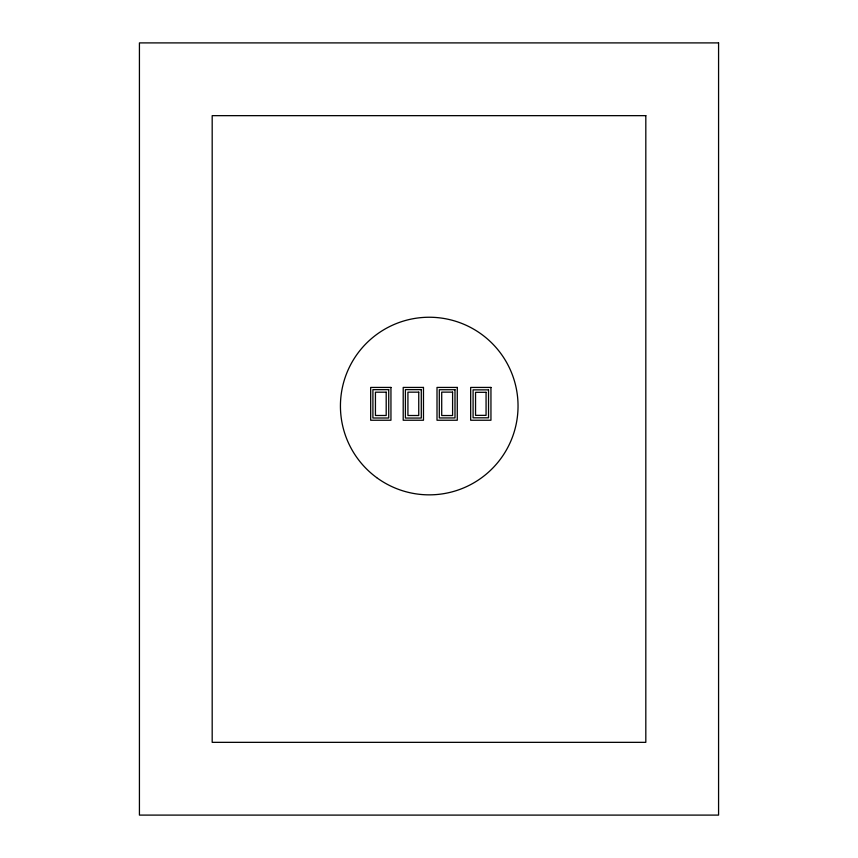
<?xml version="1.0" encoding="UTF-8"?>
<svg xmlns="http://www.w3.org/2000/svg" width="858" height="858" viewBox="0 0 858 858"><rect width="100%" height="100%" fill="white"/><g stroke="black" fill="none" stroke-linecap="round" stroke-linejoin="round"><path stroke-width="1.29" d="M718.575 42.9L139.425 42.9L139.425 815.1L718.575 815.1L718.575 42.9M645.817 115.658L212.183 115.658L212.183 742.342L645.817 742.342L645.817 115.658M390.948 387.43L370.677 387.43L370.677 420.238L390.948 420.238L390.948 387.43M423.477 387.43L403.206 387.43L403.206 420.238L423.477 420.238L423.477 387.43M457.282 387.43L437.012 387.43L437.012 420.238L457.282 420.238L457.282 387.43M490.948 387.43L470.677 387.43L470.677 420.238L490.948 420.238L490.948 387.43M388.728 389.661L372.908 389.661L372.908 418.007L388.728 418.007L388.728 389.661M421.289 389.629L405.394 389.629L405.394 418.05L421.289 418.05L421.289 389.629M454.987 389.725L439.307 389.725L439.307 417.943L454.987 417.943L454.987 389.725M488.534 389.854L473.09 389.854L473.09 417.814L488.534 417.814L488.534 389.854M386.197 392.192L375.439 392.192L375.439 415.486L386.197 415.486L386.197 392.192M418.747 392.16L407.925 392.16L407.925 415.508L418.747 415.508L418.747 392.16M452.595 392.127L441.709 392.127L441.709 415.54L452.595 415.54L452.595 392.127M486.068 392.31L475.546 392.31L475.546 415.358L486.068 415.358L486.068 392.31M376.662 477.616A88.803 88.803 0 0 0 517.503 415.798A88.803 88.803 0 0 0 393.543 324.732A88.803 88.803 0 0 0 376.662 477.616"/></g></svg>
